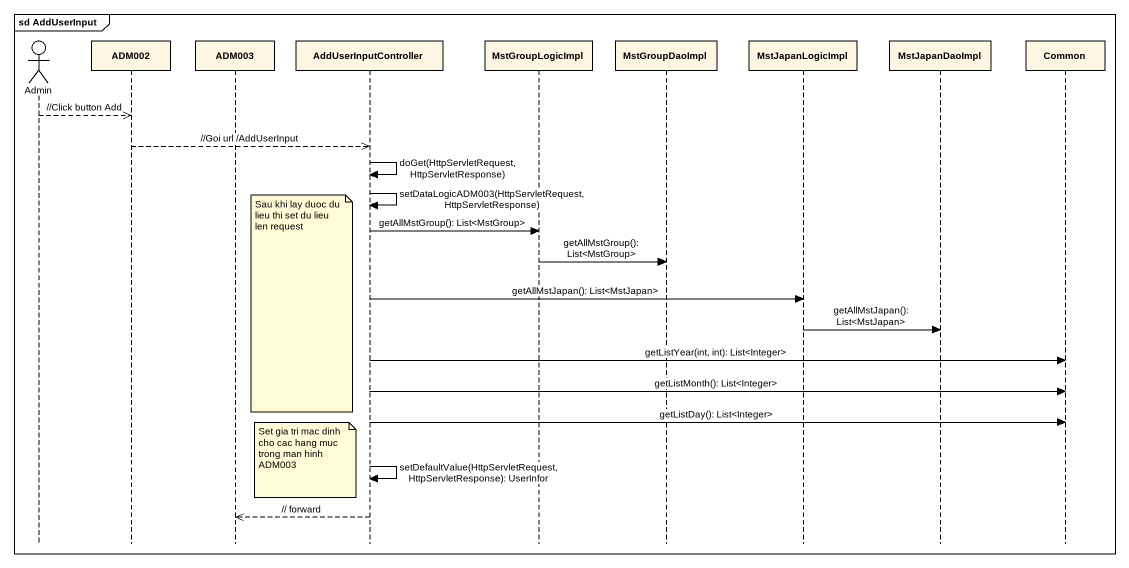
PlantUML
@startuml
mainframe sd AddUserInput
hide footbox
actor Admin
participant ADM002
participant ADM003
participant AddUserInputController
participant MstGroupLogicImpl
participant MstGroupDaoImpl
participant MstJapanLogicImpl
participant MstJapanDaoImpl
participant Common

Admin -->> ADM002 : //Click button Add
ADM002 -->> AddUserInputController : //Goi url /AddUserInput
AddUserInputController -> AddUserInputController : doGet(HttpServletRequest, HttpServletResponse)
AddUserInputController -> AddUserInputController : setDataLogicADM003(HttpServletRequest, HttpServletResponse)
AddUserInputController -> MstGroupLogicImpl : getAllMstGroup(): List<MstGroup>
MstGroupLogicImpl -> MstGroupDaoImpl : getAllMstGroup(): List<MstGroup>
AddUserInputController -> MstJapanLogicImpl : getAllMstJapan(): List<MstJapan>
note right of ADM003 : Sau khi lay duoc du lieu thi set du lieu len request
MstJapanLogicImpl -> MstJapanDaoImpl : getAllMstJapan(): List<MstJapan>
AddUserInputController -> Common : getListYear(int, int): List<Integer>
AddUserInputController -> Common : getListMonth(): List<Integer>
AddUserInputController -> Common : getListDay(): List<Integer>
note left of AddUserInputController : Set gia tri mac dinh cho cac hang muc trong man hinh ADM003
AddUserInputController -> AddUserInputController : setDefaultValue(HttpServletRequest, HttpServletResponse): UserInfor
AddUserInputController -->> ADM003 : // forward
@enduml
